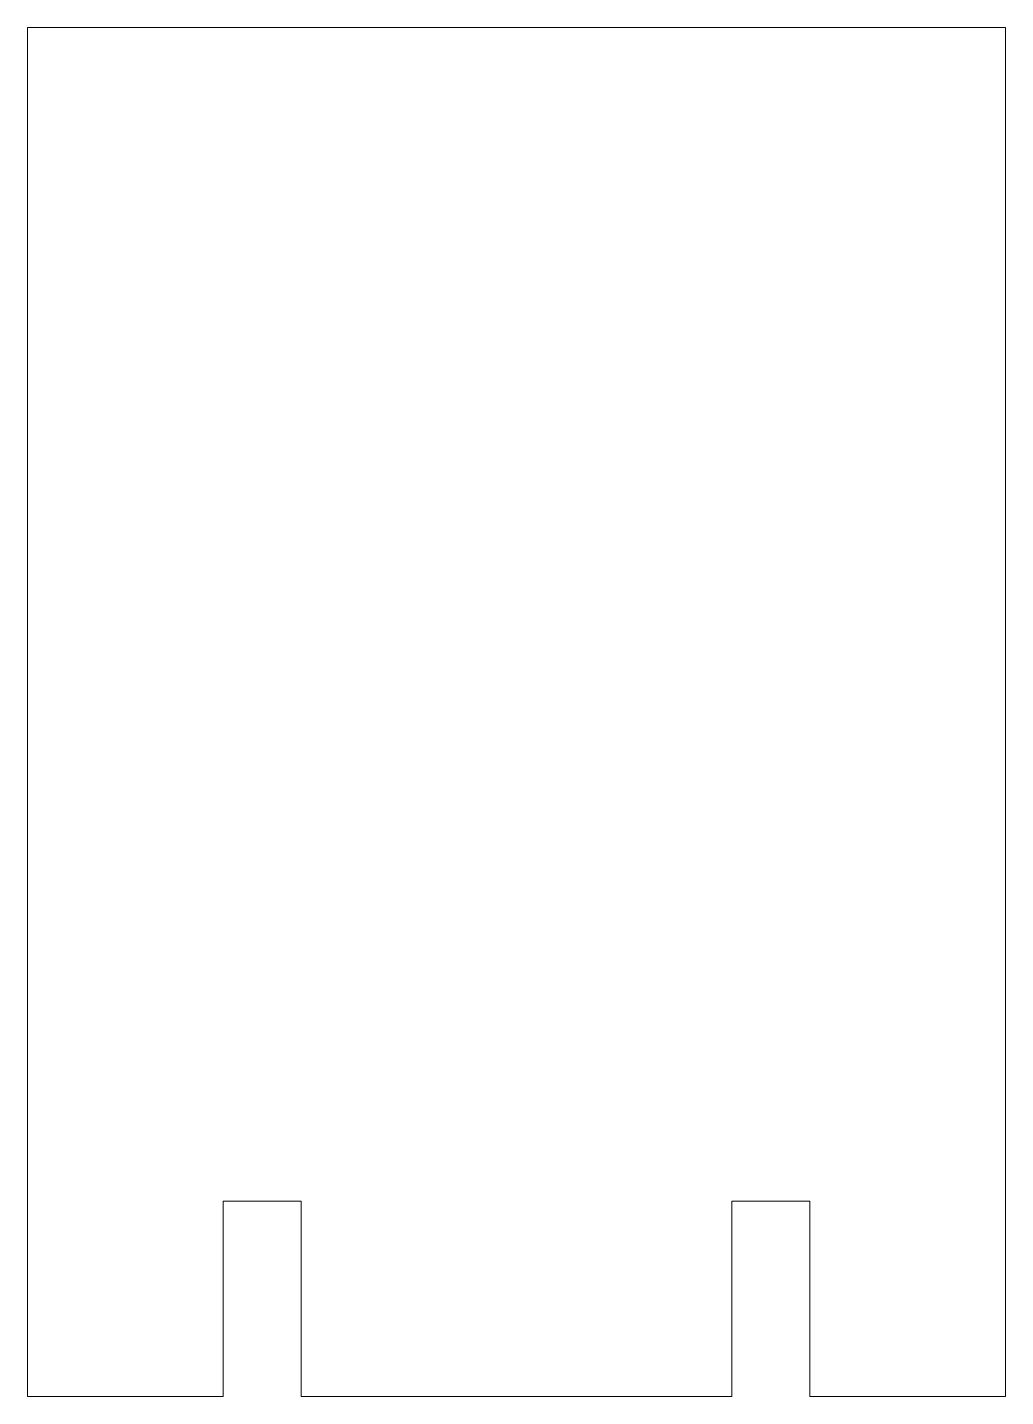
# Model space of a CAD drawing. Header units: inches. Extents: x 61.5 to 111.5, y 121.2 to 191.2.
import ezdxf

# ---------------------------------------------------------------- set-up
doc = ezdxf.new("R2010")
doc.units = ezdxf.units.IN
doc.header["$MEASUREMENT"] = 0

# ---------------------------------------------------------------- blocks, each defined once
blk = doc.blocks.new('block 2')
at = {"color": 7, "lineweight": 15, "true_color": 0xffffff}
blk.add_lwpolyline([(101.545, 131.168), (97.545, 131.168)], dxfattribs=at)
blk = doc.blocks.new('block 3')
at = {"color": 7, "lineweight": 15, "true_color": 0xffffff}
blk.add_lwpolyline([(97.545, 131.168), (97.545, 121.168)], dxfattribs=at)
blk = doc.blocks.new('block 4')
at = {"color": 7, "lineweight": 15, "true_color": 0xffffff}
blk.add_lwpolyline([(75.545, 121.168), (75.545, 131.168)], dxfattribs=at)
blk = doc.blocks.new('block 5')
at = {"color": 7, "lineweight": 15, "true_color": 0xffffff}
blk.add_lwpolyline([(75.545, 131.168), (71.545, 131.168)], dxfattribs=at)
blk = doc.blocks.new('block 6')
at = {"color": 7, "lineweight": 15, "true_color": 0xffffff}
blk.add_lwpolyline([(71.545, 131.168), (71.545, 121.168)], dxfattribs=at)
blk = doc.blocks.new('block 7')
at = {"color": 7, "lineweight": 15, "true_color": 0xffffff}
blk.add_lwpolyline([(101.545, 121.168), (101.545, 131.168)], dxfattribs=at)
blk = doc.blocks.new('block 8')
at = {"color": 7, "lineweight": 15, "true_color": 0xffffff}
blk.add_lwpolyline([(111.545, 191.168), (61.545, 191.168)], dxfattribs=at)
blk = doc.blocks.new('block 9')
at = {"color": 7, "lineweight": 15, "true_color": 0xffffff}
blk.add_lwpolyline([(111.545, 121.168), (111.545, 191.168)], dxfattribs=at)
blk = doc.blocks.new('block 10')
at = {"color": 7, "lineweight": 15, "true_color": 0xffffff}
blk.add_lwpolyline([(75.545, 121.168), (97.545, 121.168)], dxfattribs=at)
blk = doc.blocks.new('block 11')
at = {"color": 7, "lineweight": 15, "true_color": 0xffffff}
blk.add_lwpolyline([(61.545, 191.168), (61.545, 121.168)], dxfattribs=at)
blk = doc.blocks.new('block 12')
at = {"color": 7, "lineweight": 15, "true_color": 0xffffff}
blk.add_lwpolyline([(61.545, 121.168), (71.545, 121.168)], dxfattribs=at)
blk = doc.blocks.new('block 13')
at = {"color": 7, "lineweight": 15, "true_color": 0xffffff}
blk.add_lwpolyline([(101.545, 121.168), (111.545, 121.168)], dxfattribs=at)

msp = doc.modelspace()

# ---------------------------------------------------------------- block references
for name in ['block 8', 'block 11', 'block 9', 'block 5', 'block 6', 'block 4', 'block 2', 'block 3', 'block 7', 'block 12', 'block 10', 'block 13']:
    msp.add_blockref(name, (0, 0))

doc.saveas('drawing.dxf')
